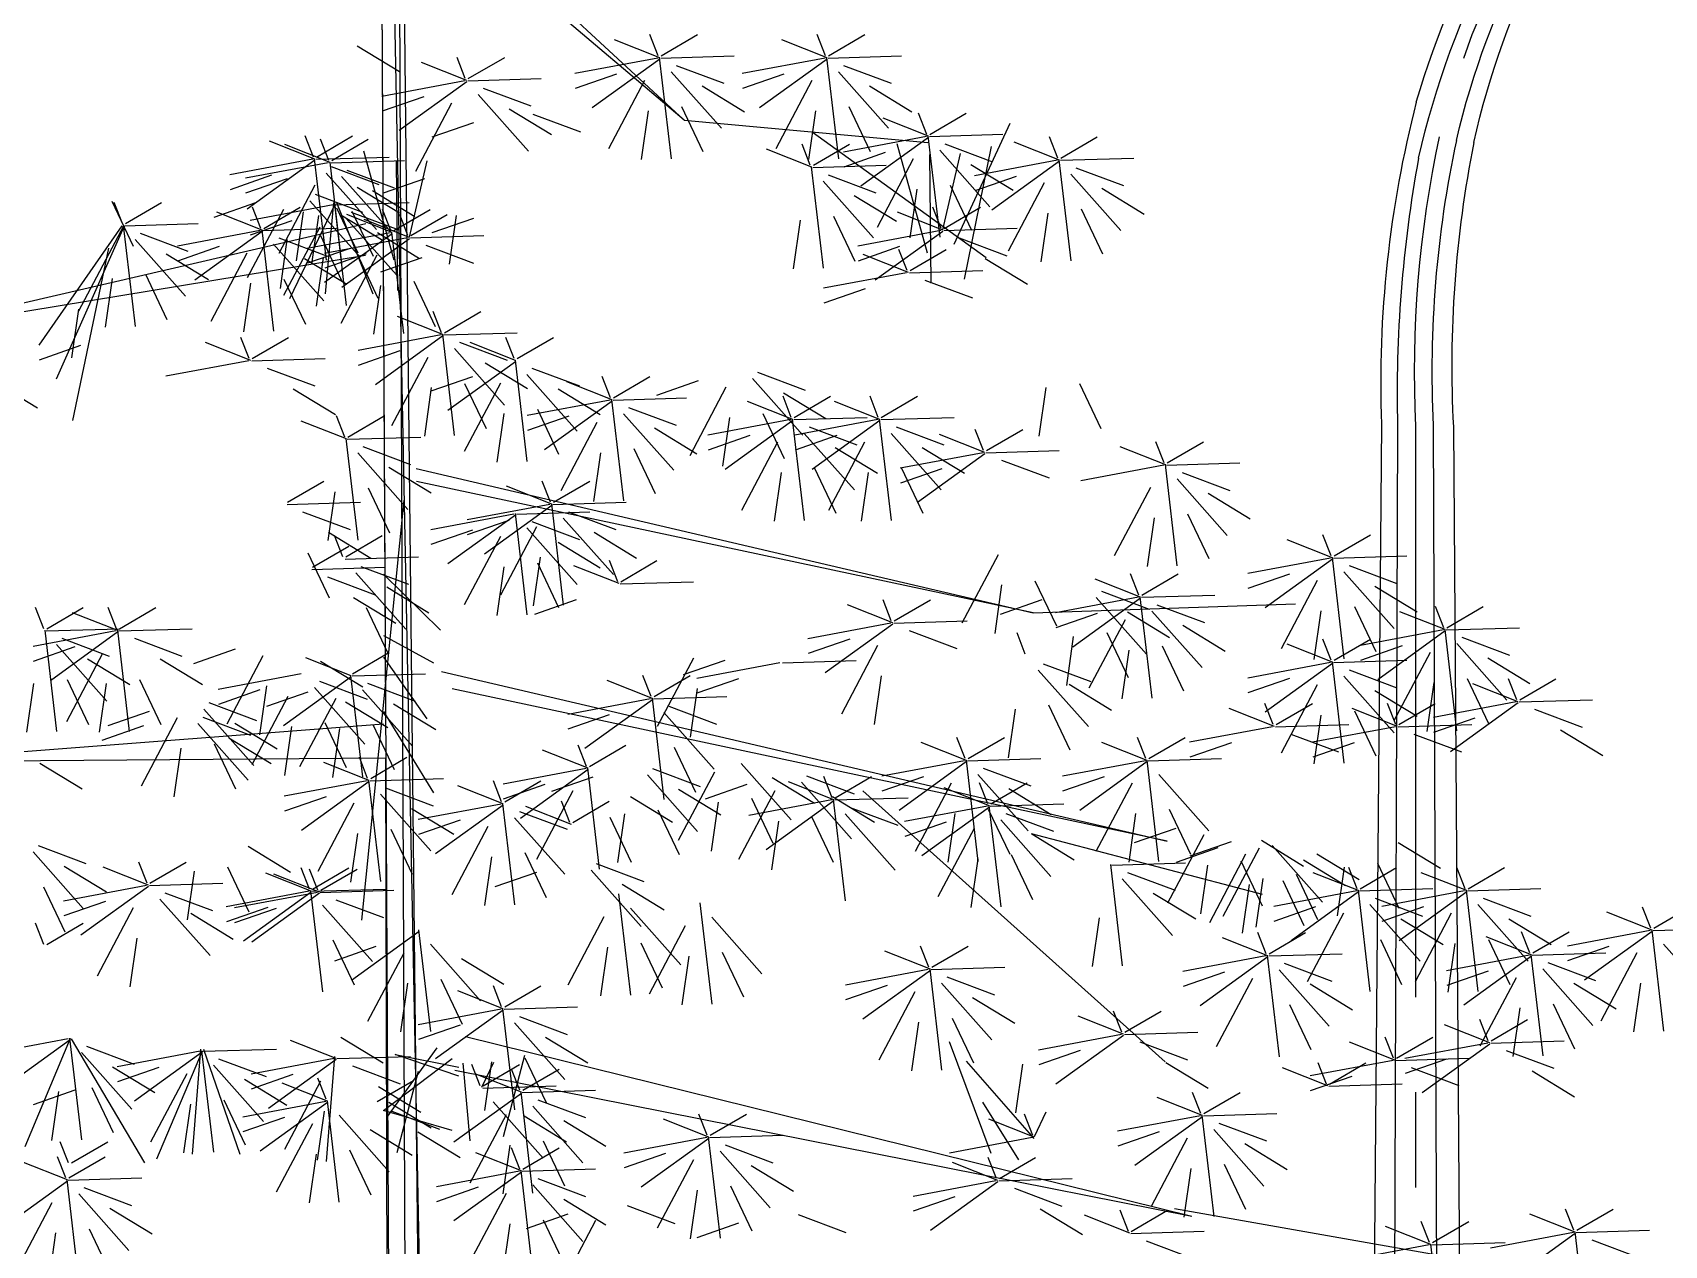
# Model space of a CAD drawing. Header units: metres. Extents: x 563371 to 571261, y 2062953 to 2068466.
# Drawn here: x 568771.158 to 568775.673, y 2065928.858 to 2065932.216 of the extents above; entities that cross this region are included whole.
import ezdxf

# ---------------------------------------------------------------- set-up
doc = ezdxf.new("R2010")
doc.units = ezdxf.units.M
doc.linetypes.add('CENTER2', pattern=[1.125, 0.75, -0.125, 0.125, -0.125])
doc.linetypes.add('HIDDEN', pattern=[0.375, 0.25, -0.125])
for name, color, linetype in [('1-CAY XANH', 7, 'CONTINUOUS'), ('Den', 7, 'CONTINUOUS'), ('ghichieudai', 7, 'CONTINUOUS'), ('LogDg phu', 7, 'CONTINUOUS'), ('MATCATDUONG', 8, 'CONTINUOUS')]:
    doc.layers.add(name, color=color, linetype=linetype)

# ---------------------------------------------------------------- blocks, each defined once
blk = doc.blocks.new('den2')
at = {"layer": 'Den', "color": 7}
for p, q in [((-0.451, 52.896), (-0.749, 18.16)), ((0.492, 52.861), (0.738, 18.16))]:
    blk.add_line(p, q, dxfattribs=at)
at = {"layer": 'Den', "color": 5, "linetype": 'CENTER2', "ltscale": 10}
blk.add_line((-0.004, 52.878), (-0.006, 18.16), dxfattribs=at)
at = {"layer": 'Den', "color": 8}
for p, q in [((0.227, 52.881), (0.365, 18.16)), ((-0.24, 52.868), (-0.359, 18.16))]:
    blk.add_line(p, q, dxfattribs=at)
at = {"layer": 'Den', "color": 7}
for points in [[(0.005, 57.121, -0.242861), (7.365, 64.824), (12.182, 66.445)], [(0.761, 56.591, -0.260971), (7.612, 64.279), (12.364, 65.927)]]:
    blk.add_lwpolyline(points, format="xyb", dxfattribs=at)
at = {"layer": 'Den', "color": 8}
for points in [[(0.034, 56.388, -0.255439), (7.392, 64.666), (12.22, 66.327)], [(0.531, 56.62, -0.254549), (7.487, 64.399), (12.315, 66.065)]]:
    blk.add_lwpolyline(points, format="xyb", dxfattribs=at)
at = {"layer": 'Den', "color": 5, "linetype": 'CENTER2', "ltscale": 10}
blk.add_lwpolyline([(0.306, 56.673, -0.250225), (7.474, 64.529), (12.278, 66.188)], format="xyb", dxfattribs=at)
at = {"layer": 'Den', "color": 7}
for centre, radius, start, end in [((14.319, 53.44), 14.78, 165.5774, 182.1094), ((15.434, 53.659), 14.963, 168.6989, 183.0577)]:
    blk.add_arc(centre, radius, start, end, dxfattribs=at)
at = {"layer": 'Den', "color": 5, "linetype": 'CENTER2', "ltscale": 10}
blk.add_arc((14.764, 53.579), 14.785, 167.9416, 182.7503, dxfattribs=at)
at = {"layer": 'Den', "color": 8}
for centre, radius, start, end in [((14.764, 53.579), 14.554, 167.9416, 182.7503), ((16.911, 53.302), 17.156, 169.6386, 181.4508)]:
    blk.add_arc(centre, radius, start, end, dxfattribs=at)
blk = doc.blocks.new('ca')
at = {"layer": '1-CAY XANH', "color": 17}
for p, q in [((0.641, 64.954), (-0.644, 0.027)), ((0.305, 0.047), (0.641, 64.954)), ((0.405, 63.355), (-0.261, 0)), ((0.405, 62.413), (0.148, 0)), ((0.404, 56.599), (-3.127, 53.332)), ((-3.127, 53.332), (0.279, 56.212)), ((0.788, 52.055), (6.535, 50.722)), ((6.535, 50.722), (0.792, 51.67)), ((0.168, 49.043), (-7.417, 47.269)), ((-7.417, 47.269), (0.167, 48.885)), ((-0.141, 46.546), (-9.065, 44.458)), ((-9.065, 44.458), (-0.272, 46.332)), ((0.572, 45.898), (6.586, 45.438)), ((6.586, 45.438), (0.545, 45.484)), ((-5.325, 45.077), (-9.04, 41.743)), ((-0.437, 42.057), (-9.371, 39.844)), ((-0.307, 41.643), (-9.371, 39.844))]:
    blk.add_line(p, q, dxfattribs=at)
at = {"layer": '1-CAY XANH', "color": 3}
for p, q in [((0.641, 64.954), (0.546, 46.012)), ((-4.903, 54.122), (-5.349, 54.383)), ((-4.866, 54.122), (-4.764, 54.383)), ((-2.845, 54.122), (-3.292, 54.383)), ((-2.808, 54.122), (-2.706, 54.383)), ((-4.885, 54.099), (-4.327, 54.32)), ((-2.827, 54.099), (-2.269, 54.32)), ((0.894, 54.247), (0.374, 53.93)), ((-4.896, 54.095), (-5.799, 54.123)), ((-5.086, 54.005), (-5.672, 53.785)), ((-5.028, 52.856), (-4.882, 54.103)), ((-4.885, 54.083), (-4.053, 53.483)), ((-4.861, 54.095), (-3.841, 53.904)), ((-2.838, 54.095), (-3.741, 54.123)), ((-3.029, 54.005), (-3.615, 53.785)), ((-2.97, 52.856), (-2.825, 54.103)), ((-2.827, 54.083), (-1.996, 53.483)), ((-2.803, 54.095), (-1.783, 53.904)), ((-0.472, 53.842), (-0.919, 54.102)), ((-0.454, 53.819), (0.104, 54.04)), ((-0.435, 53.842), (-0.333, 54.102)), ((-5.024, 53.927), (-5.641, 53.231)), ((-4.696, 53.819), (-4.252, 52.978)), ((-4.353, 53.898), (-3.843, 53.72)), ((-2.967, 53.927), (-3.584, 53.231)), ((-2.639, 53.819), (-2.194, 52.978)), ((-2.296, 53.898), (-1.786, 53.72)), ((-0.465, 53.815), (-1.368, 53.843)), ((-0.454, 53.803), (0.377, 53.203)), ((-0.43, 53.815), (0.59, 53.623)), ((-5.406, 53.752), (-5.926, 53.435)), ((-3.348, 53.752), (-3.868, 53.435)), ((-0.656, 53.725), (-1.242, 53.505)), ((-0.594, 53.647), (-1.211, 52.951)), ((0.077, 53.618), (0.588, 53.44)), ((-6.149, 53.156), (-6.595, 53.416)), ((-6.112, 53.156), (-6.01, 53.416)), ((-5.152, 53.498), (-5.414, 52.945)), ((-4.741, 53.447), (-4.655, 52.848)), ((-3.094, 53.498), (-3.357, 52.945)), ((-2.684, 53.447), (-2.598, 52.848)), ((-1.267, 53.406), (-1.853, 53.186)), ((-0.975, 53.472), (-1.495, 53.155)), ((-0.266, 53.539), (0.179, 52.698)), ((-6.447, 51.804), (-7.134, 53.294)), ((-4.702, 53.186), (-6.841, 51.642)), ((-6.131, 53.132), (-5.573, 53.354)), ((-3.127, 53.332), (-6.124, 53.055)), ((-0.534, 53.299), (-0.024, 53.122)), ((-7.76, 52.864), (-8.206, 53.124)), ((-7.742, 52.84), (-7.183, 53.061)), ((-7.723, 52.864), (-7.621, 53.124)), ((-6.142, 53.129), (-7.045, 53.157)), ((-6.333, 53.039), (-6.918, 52.819)), ((-6.574, 51.375), (-6.907, 53.008)), ((-6.274, 51.89), (-6.128, 53.137)), ((-6.131, 53.117), (-5.3, 52.517)), ((-6.119, 51.696), (-5.745, 53.041)), ((-6.107, 53.129), (-5.087, 52.937)), ((-4.715, 52.775), (-5.161, 53.035)), ((-4.678, 52.775), (-4.576, 53.035)), ((1.208, 52.834), (0.761, 53.095)), ((1.397, 52.876), (0.951, 53.136)), ((1.226, 52.811), (1.784, 53.032)), ((1.245, 52.834), (1.347, 53.095)), ((1.415, 52.852), (1.973, 53.074)), ((1.434, 52.876), (1.536, 53.136)), ((-7.753, 52.837), (-8.656, 52.865)), ((-7.885, 51.598), (-7.739, 52.844)), ((-7.742, 52.825), (-6.91, 52.224)), ((-7.717, 52.837), (-6.698, 52.645)), ((-6.652, 52.785), (-7.172, 52.469)), ((-6.27, 52.961), (-6.887, 52.265)), ((-6.521, 52.919), (-6.304, 51.98)), ((-6.164, 51.324), (-6.148, 52.91)), ((-5.943, 52.853), (-5.498, 52.012)), ((-5.6, 52.932), (-5.089, 52.754)), ((-4.697, 52.751), (-4.138, 52.972)), ((0.038, 52.83), (0.254, 51.89)), ((1.215, 52.807), (0.312, 52.835)), ((0.395, 51.234), (0.41, 52.821)), ((0.44, 51.607), (0.814, 52.951)), ((1.404, 52.849), (0.501, 52.877)), ((1.083, 51.568), (1.229, 52.815)), ((1.25, 52.807), (2.27, 52.616)), ((1.272, 51.61), (1.418, 52.856)), ((1.415, 52.837), (2.247, 52.236)), ((1.439, 52.849), (2.459, 52.657)), ((-7.943, 52.746), (-8.529, 52.526)), ((-7.881, 52.668), (-8.498, 51.972)), ((-7.21, 52.639), (-6.7, 52.462)), ((-4.708, 52.748), (-5.611, 52.776)), ((-4.898, 52.657), (-5.484, 52.437)), ((-4.836, 52.579), (-5.453, 51.883)), ((-4.84, 51.509), (-4.694, 52.755)), ((0.067, 52.61), (0.577, 52.432)), ((1.024, 52.717), (0.439, 52.497)), ((1.087, 52.639), (0.47, 51.943)), ((1.214, 52.759), (0.628, 52.539)), ((1.276, 52.68), (0.659, 51.984)), ((1.757, 52.61), (2.268, 52.432)), ((1.947, 52.652), (2.457, 52.474)), ((-8.262, 52.493), (-8.783, 52.176)), ((-7.553, 52.561), (-7.109, 51.719)), ((-6.398, 52.532), (-6.66, 51.979)), ((-5.987, 52.481), (-5.902, 51.881)), ((-5.218, 52.404), (-5.738, 52.087)), ((0.705, 52.464), (0.185, 52.147)), ((0.894, 52.505), (0.374, 52.189)), ((1.413, 52.419), (0.828, 52.199)), ((1.414, 52.531), (1.859, 51.69)), ((-8.009, 52.24), (-8.271, 51.686)), ((-7.598, 52.188), (-7.512, 51.589)), ((-6.325, 51.999), (-6.772, 52.259)), ((-6.307, 51.976), (-5.749, 52.197)), ((-6.288, 51.999), (-6.186, 52.259)), ((0.446, 51.972), (-0.001, 52.232)), ((1.157, 52.29), (0.254, 52.318)), ((0.967, 52.2), (0.381, 51.98)), ((0.483, 51.972), (0.585, 52.232)), ((0.959, 52.21), (0.697, 51.657)), ((1.15, 52.317), (0.704, 51.194)), ((1.476, 52.34), (0.859, 51.644)), ((1.148, 52.252), (0.886, 51.698)), ((1.025, 51.051), (1.171, 52.298)), ((1.168, 52.294), (1.726, 51.132)), ((1.187, 52.317), (1.289, 51.194)), ((1.192, 52.29), (2.212, 52.098)), ((1.559, 52.201), (1.645, 51.601)), ((2.044, 51.999), (1.597, 52.26)), ((1.803, 52.233), (2.248, 51.391)), ((2.062, 51.976), (2.62, 52.197)), ((2.081, 51.999), (2.183, 52.26)), ((2.146, 52.312), (2.657, 52.134)), ((3.746, 52.058), (3.3, 52.318)), ((3.911, 52.332), (3.649, 51.779)), ((3.783, 52.058), (3.885, 52.318)), ((-6.318, 51.972), (-7.221, 52)), ((-4.964, 52.151), (-5.226, 51.597)), ((-4.553, 52.099), (-4.467, 51.5)), ((-0.534, 52.121), (-0.024, 51.943)), ((-0.321, 52.159), (-0.235, 51.56)), ((0.233, 51.91), (-0.213, 52.17)), ((0.251, 51.886), (0.809, 52.107)), ((0.27, 51.91), (0.372, 52.17)), ((1.029, 52.122), (0.412, 51.426)), ((0.464, 51.948), (1.022, 52.17)), ((1.094, 52.165), (0.574, 51.849)), ((2.051, 51.972), (1.148, 52)), ((1.356, 52.014), (1.801, 51.173)), ((1.369, 52.159), (1.455, 51.56)), ((1.7, 52.093), (2.21, 51.915)), ((1.919, 50.733), (2.065, 51.98)), ((3.753, 52.031), (2.85, 52.059)), ((3.621, 50.792), (3.767, 52.038)), ((3.764, 52.034), (4.323, 50.979)), ((3.764, 52.019), (4.596, 50.142)), ((3.788, 52.031), (4.808, 50.563)), ((-6.509, 51.882), (-7.095, 51.662)), ((-6.307, 51.96), (-5.476, 51.36)), ((-6.283, 51.972), (-5.263, 51.78)), ((-5.776, 51.775), (-5.266, 51.597)), ((0.24, 51.883), (-0.663, 51.911)), ((0.05, 51.793), (-0.536, 51.572)), ((0.647, 51.947), (0.127, 51.63)), ((0.251, 51.871), (1.083, 51.27)), ((0.275, 51.883), (1.295, 51.691)), ((0.321, 50.706), (0.467, 51.952)), ((0.464, 51.933), (1.295, 51.332)), ((0.488, 51.945), (1.508, 51.753)), ((1.348, 51.912), (1.086, 51.358)), ((1.86, 51.882), (1.274, 51.662)), ((1.922, 51.804), (1.305, 51.108)), ((1.759, 51.861), (1.844, 51.261)), ((2.062, 51.96), (2.893, 51.36)), ((2.086, 51.972), (3.106, 51.781)), ((2.593, 51.775), (3.103, 51.597)), ((3.563, 51.941), (2.977, 51.72)), ((3.625, 51.862), (3.008, 51.166)), ((-6.828, 51.629), (-7.348, 51.312)), ((-5.904, 51.481), (-6.35, 51.741)), ((-5.886, 51.457), (-5.328, 51.678)), ((-5.867, 51.481), (-5.765, 51.741)), ((0.099, 51.637), (0.609, 51.459)), ((0.901, 51.693), (0.639, 51.14)), ((0.652, 51.669), (1.097, 50.827)), ((0.783, 51.686), (1.293, 51.508)), ((0.995, 51.748), (1.506, 51.57)), ((1.541, 51.629), (1.021, 51.312)), ((1.312, 51.642), (1.398, 51.042)), ((2.25, 51.696), (2.695, 50.855)), ((3.243, 51.687), (2.723, 51.371)), ((3.953, 51.755), (4.397, 49.637)), ((-5.897, 51.454), (-6.8, 51.482)), ((-5.862, 51.454), (-4.842, 51.262)), ((1.795, 51.375), (1.532, 50.822)), ((3.497, 51.434), (3.235, 50.88)), ((3.908, 51.382), (3.994, 50.783)), ((-6.087, 51.364), (-6.673, 51.143)), ((-5.354, 51.257), (-4.844, 51.079)), ((0.197, 51.348), (-0.065, 50.794)), ((0.607, 51.297), (0.693, 50.697)), ((2.205, 51.324), (2.291, 50.725)), ((-0.178, 50.715), (-0.625, 50.976)), ((-0.141, 50.715), (-0.039, 50.976)), ((4.322, 51.004), (4.407, 50.405)), ((-0.16, 50.692), (0.398, 50.913)), ((-1.072, 50.398), (-1.518, 50.658)), ((-0.171, 50.688), (-1.074, 50.716)), ((-1.054, 50.374), (-0.496, 50.595)), ((-1.035, 50.398), (-0.933, 50.658)), ((-0.362, 50.598), (-0.948, 50.378)), ((-0.303, 49.449), (-0.157, 50.696)), ((-0.16, 50.676), (0.671, 50.076)), ((-0.136, 50.688), (0.884, 50.497)), ((2.185, 50.398), (1.738, 50.658)), ((2.203, 50.374), (2.761, 50.595)), ((2.222, 50.398), (2.324, 50.658)), ((-1.197, 49.131), (-1.051, 50.378)), ((-0.3, 50.52), (-0.917, 49.824)), ((0.028, 50.412), (0.473, 49.571)), ((0.371, 50.491), (0.881, 50.313)), ((2.192, 50.371), (1.289, 50.398)), ((2.227, 50.371), (3.247, 50.179)), ((4.296, 50.557), (4.806, 50.379)), ((-4.03, 50.229), (-4.616, 50.009)), ((-2.259, 49.914), (-2.706, 50.175)), ((-2.222, 49.914), (-2.12, 50.175)), ((-1.255, 50.28), (-1.841, 50.06)), ((-1.193, 50.202), (-1.81, 49.506)), ((-0.681, 50.345), (-1.201, 50.028)), ((-1.054, 50.358), (-0.222, 49.758)), ((-0.522, 50.173), (-0.012, 49.996)), ((2.001, 50.28), (1.415, 50.06)), ((-7.987, 50.091), (-8.249, 49.538)), ((-7.576, 50.04), (-7.49, 49.441)), ((-4.349, 49.976), (-4.869, 49.659)), ((-3.968, 50.151), (-4.585, 49.455)), ((-3.64, 50.044), (-3.195, 49.202)), ((-3.297, 50.122), (-2.787, 49.945)), ((-2.241, 49.891), (-1.683, 50.112)), ((-1.575, 50.027), (-2.095, 49.71)), ((-0.866, 50.094), (-0.421, 49.253)), ((-0.427, 50.091), (-0.69, 49.538)), ((-0.017, 50.04), (0.069, 49.441)), ((1.682, 50.027), (1.162, 49.71)), ((5.345, 50.107), (4.825, 49.79)), ((-5.551, 49.673), (-5.998, 49.933)), ((-5.533, 49.649), (-4.975, 49.871)), ((-5.514, 49.673), (-5.412, 49.933)), ((-4.481, 49.673), (-4.928, 49.933)), ((-4.463, 49.649), (-3.905, 49.871)), ((-4.444, 49.673), (-4.342, 49.933)), ((-2.252, 49.887), (-3.155, 49.915)), ((-2.443, 49.797), (-3.029, 49.577)), ((-2.384, 48.648), (-2.238, 49.895)), ((-2.241, 49.875), (-1.41, 49.275)), ((-2.217, 49.887), (-1.197, 49.696)), ((-1.321, 49.773), (-1.583, 49.22)), ((-5.544, 49.646), (-6.447, 49.674)), ((-5.676, 48.407), (-5.53, 49.653)), ((-5.533, 49.634), (-4.702, 49.033)), ((-5.509, 49.646), (-4.489, 49.454)), ((-4.474, 49.646), (-5.377, 49.674)), ((-4.606, 48.407), (-4.46, 49.653)), ((-4.463, 49.634), (-3.632, 49.033)), ((-4.439, 49.646), (-3.419, 49.454)), ((-4.095, 49.723), (-4.358, 49.169)), ((-3.685, 49.671), (-3.599, 49.072)), ((-2.381, 49.719), (-2.998, 49.023)), ((-2.053, 49.611), (-1.608, 48.77)), ((-1.71, 49.69), (-1.199, 49.512)), ((-0.91, 49.722), (-0.824, 49.123)), ((1.009, 49.431), (0.563, 49.692)), ((1.027, 49.408), (1.585, 49.629)), ((1.046, 49.431), (1.148, 49.692)), ((-9.066, 49.113), (-9.513, 49.374)), ((-9.029, 49.113), (-8.927, 49.374)), ((-6.844, 49.266), (-7.291, 49.526)), ((-6.826, 49.242), (-6.268, 49.464)), ((-6.807, 49.266), (-6.705, 49.526)), ((-5.735, 49.556), (-6.321, 49.335)), ((-5.672, 49.477), (-6.289, 48.781)), ((-5.345, 49.37), (-4.9, 48.528)), ((-4.665, 49.556), (-5.251, 49.335)), ((-4.603, 49.477), (-5.22, 48.781)), ((-5.002, 49.449), (-4.491, 49.271)), ((-4.275, 49.37), (-3.83, 48.528)), ((-3.932, 49.449), (-3.421, 49.271)), ((-2.762, 49.544), (-3.282, 49.227)), ((1.016, 49.404), (0.113, 49.432)), ((0.884, 48.165), (1.03, 49.412)), ((-9.048, 49.09), (-8.49, 49.311)), ((-6.837, 49.239), (-7.74, 49.267)), ((-6.826, 49.227), (-5.995, 48.626)), ((-6.802, 49.239), (-5.782, 49.047)), ((-6.054, 49.302), (-6.574, 48.986)), ((-4.984, 49.302), (-5.504, 48.986)), ((-2.508, 49.29), (-2.77, 48.737)), ((-2.098, 49.239), (-2.012, 48.64)), ((0.826, 49.314), (0.24, 49.094)), ((0.888, 49.236), (0.271, 48.54)), ((-9.059, 49.086), (-9.962, 49.114)), ((-9.25, 48.996), (-9.836, 48.776)), ((-9.191, 47.847), (-9.046, 49.094)), ((-9.024, 49.086), (-8.004, 48.895)), ((-7.028, 49.149), (-7.614, 48.929)), ((-6.295, 49.042), (-5.785, 48.864)), ((-5.8, 49.049), (-6.062, 48.495)), ((-5.39, 48.997), (-5.304, 48.398)), ((-4.73, 49.049), (-4.993, 48.495)), ((-4.32, 48.997), (-4.234, 48.398)), ((0.506, 49.061), (-0.014, 48.744)), ((-9.188, 48.918), (-9.805, 48.222)), ((-8.86, 48.81), (-8.415, 47.969)), ((-1.518, 48.63), (-1.965, 48.891)), ((-1.501, 48.607), (-0.942, 48.828)), ((-1.482, 48.63), (-1.38, 48.891)), ((0.76, 48.807), (0.498, 48.254)), ((1.75, 48.63), (1.303, 48.891)), ((-9.569, 48.743), (-10.089, 48.426)), ((-1.512, 48.603), (-2.414, 48.631)), ((-1.643, 47.364), (-1.498, 48.611)), ((-1.501, 48.591), (-0.669, 47.991)), ((-1.476, 48.603), (-0.456, 48.412)), ((0.839, 43.486), (0.319, 48.656)), ((1.757, 48.603), (0.854, 48.631)), ((1.171, 48.756), (1.257, 48.157)), ((-9.315, 48.489), (-9.578, 47.936)), ((-8.905, 48.438), (-8.819, 47.839)), ((-1.702, 48.513), (-2.288, 48.293)), ((-1.64, 48.435), (-2.257, 47.739)), ((-1.065, 48.483), (-1.968, 48.511)), ((-1.255, 48.393), (-1.841, 48.173)), ((-1.197, 47.244), (-1.051, 48.491)), ((-1.054, 48.471), (-0.222, 47.871)), ((-1.03, 48.483), (-0.01, 48.291)), ((-0.969, 48.406), (-0.459, 48.228)), ((1.566, 48.513), (0.98, 48.293)), ((-11.119, 47.97), (-11.566, 48.23)), ((-11.101, 47.946), (-10.543, 48.167)), ((-11.083, 47.97), (-10.981, 48.23)), ((-2.021, 48.26), (-2.542, 47.943)), ((-1.193, 48.315), (-1.81, 47.619)), ((-1.312, 48.327), (-0.867, 47.486)), ((-0.866, 48.207), (-0.421, 47.366)), ((-0.522, 48.286), (-0.012, 48.108)), ((1.035, 47.958), (0.588, 48.219)), ((1.247, 48.26), (0.727, 47.943)), ((1.072, 47.958), (1.174, 48.219)), ((-11.113, 47.943), (-12.015, 47.971)), ((-6.986, 47.984), (-6.541, 47.143)), ((-1.575, 48.139), (-2.095, 47.823)), ((1.444, 47.829), (0.998, 48.09)), ((1.501, 48.006), (1.239, 47.453)), ((-11.303, 47.853), (-11.889, 47.632)), ((-11.241, 47.774), (-11.858, 47.078)), ((-11.244, 46.704), (-11.099, 47.95)), ((-11.101, 47.931), (-10.27, 47.33)), ((-11.077, 47.943), (-10.057, 47.751)), ((-2.346, 47.651), (-2.792, 47.911)), ((-2.328, 47.628), (-1.77, 47.849)), ((-2.309, 47.651), (-2.207, 47.911)), ((-1.321, 47.886), (-1.583, 47.333)), ((-1.357, 47.955), (-1.271, 47.356)), ((-0.91, 47.835), (-0.824, 47.235)), ((1.042, 47.931), (0.139, 47.959)), ((0.851, 47.841), (0.265, 47.621)), ((0.913, 47.763), (0.296, 47.067)), ((1.451, 47.802), (0.548, 47.83)), ((-11.622, 47.599), (-12.142, 47.282)), ((-10.913, 47.667), (-10.468, 46.825)), ((-10.57, 47.746), (-10.06, 47.568)), ((-8.756, 47.487), (-9.203, 47.747)), ((-8.738, 47.463), (-8.18, 47.684)), ((-8.72, 47.487), (-8.617, 47.747)), ((-7.441, 47.663), (-7.704, 47.11)), ((-7.031, 47.612), (-6.945, 47.013)), ((-2.339, 47.624), (-3.242, 47.652)), ((0.572, 47.746), (-0.128, 47.056)), ((0.532, 47.588), (0.012, 47.271)), ((1.261, 47.712), (0.675, 47.492)), ((-7.417, 47.269), (-10.644, 47.38)), ((-8.749, 47.46), (-9.652, 47.487)), ((-8.94, 47.369), (-9.526, 47.149)), ((-8.881, 46.221), (-8.736, 47.467)), ((-8.258, 47.535), (-8.843, 47.315)), ((-8.195, 47.456), (-8.812, 46.76)), ((-8.738, 47.448), (-7.907, 46.847)), ((-8.714, 47.46), (-7.694, 47.268)), ((-7.525, 47.428), (-7.014, 47.25)), ((-5.711, 47.169), (-6.157, 47.429)), ((-5.693, 47.145), (-5.135, 47.366)), ((-5.674, 47.169), (-5.572, 47.429)), ((-1.797, 47.427), (-1.286, 47.249)), ((0.941, 47.459), (0.421, 47.142)), ((-12.505, 47.086), (-12.952, 47.346)), ((-12.487, 47.062), (-11.929, 47.283)), ((-12.468, 47.086), (-12.366, 47.346)), ((-11.369, 47.346), (-11.631, 46.792)), ((-10.958, 47.294), (-10.872, 46.695)), ((-8.878, 47.291), (-9.495, 46.595)), ((-8.577, 47.281), (-9.097, 46.965)), ((-8.55, 47.184), (-8.105, 46.342)), ((-8.207, 47.262), (-7.697, 47.085)), ((-5.704, 47.142), (-6.607, 47.17)), ((0.786, 47.334), (0.524, 46.781)), ((3.819, 47.074), (3.373, 47.334)), ((3.837, 47.05), (4.395, 47.271)), ((3.856, 47.074), (3.958, 47.334)), ((4.713, 47.074), (4.266, 47.334)), ((4.749, 47.074), (4.851, 47.334)), ((-12.498, 47.058), (-13.401, 47.086)), ((-12.689, 46.968), (-13.275, 46.748)), ((-12.63, 45.819), (-12.485, 47.066)), ((-12.487, 47.046), (-11.656, 46.446)), ((-12.463, 47.058), (-11.443, 46.867)), ((-9.259, 47.116), (-9.779, 46.799)), ((-8.323, 47.028), (-8.585, 46.474)), ((-7.912, 46.977), (-7.827, 46.377)), ((-7.322, 46.761), (-7.22, 47.021)), ((-5.895, 47.052), (-6.48, 46.831)), ((-5.693, 47.13), (-4.862, 46.529)), ((-5.669, 47.142), (-4.649, 46.95)), ((0.572, 46.989), (-0.045, 46.655)), ((3.826, 47.046), (2.923, 47.074)), ((3.694, 45.807), (3.84, 47.054)), ((4.719, 47.046), (3.817, 47.074)), ((3.837, 47.034), (4.668, 46.434)), ((3.861, 47.046), (4.881, 46.855)), ((4.588, 45.807), (4.733, 47.054)), ((-12.627, 46.89), (-13.244, 46.194)), ((-12.299, 46.782), (-11.854, 45.941)), ((-11.956, 46.861), (-11.446, 46.683)), ((-11.119, 46.686), (-11.566, 46.946)), ((-11.101, 46.662), (-10.543, 46.883)), ((-11.083, 46.686), (-10.981, 46.946)), ((-9.005, 46.863), (-9.268, 46.309)), ((-8.595, 46.811), (-8.509, 46.212)), ((-5.505, 46.866), (-5.06, 46.024)), ((-5.162, 46.945), (-4.651, 46.767)), ((0.952, 46.519), (0.505, 46.779)), ((2.397, 46.821), (2.908, 46.643)), ((3.635, 46.956), (3.05, 46.736)), ((4.529, 46.956), (3.943, 46.736)), ((4.591, 46.878), (3.974, 46.182)), ((4.025, 46.77), (4.47, 45.929)), ((4.368, 46.849), (4.879, 46.671)), ((-13.008, 46.715), (-13.528, 46.398)), ((-11.113, 46.659), (-12.015, 46.687)), ((-11.303, 46.568), (-11.889, 46.348)), ((-11.244, 45.42), (-11.099, 46.666)), ((-11.101, 46.647), (-10.27, 46.046)), ((-11.077, 46.659), (-10.057, 46.467)), ((-7.543, 46.643), (-8.128, 46.423)), ((-7.48, 46.565), (-8.097, 45.869)), ((-4.337, 46.655), (-5.24, 46.683)), ((-4.302, 46.655), (-3.282, 46.463)), ((-3.626, 46.684), (-3.116, 46.506)), ((-3.241, 46.711), (-2.796, 45.87)), ((0.572, 46.722), (0.037, 45.965)), ((1.345, 46.675), (0.825, 46.358)), ((0.97, 46.495), (1.528, 46.717)), ((2.054, 46.742), (2.499, 45.901)), ((3.316, 46.703), (2.796, 46.386)), ((4.21, 46.703), (3.69, 46.386)), ((-13.402, 46.199), (-13.848, 46.459)), ((-13.384, 46.176), (-12.826, 46.397)), ((-13.365, 46.199), (-13.263, 46.459)), ((-12.754, 46.461), (-13.017, 45.908)), ((-12.344, 46.41), (-12.258, 45.811)), ((-11.241, 46.49), (-11.858, 45.794)), ((-10.913, 46.383), (-10.468, 45.541)), ((-10.57, 46.461), (-10.06, 46.284)), ((-7.862, 46.39), (-8.382, 46.073)), ((-5.549, 46.493), (-5.464, 45.894)), ((-3.794, 46.458), (-3.284, 46.28)), ((-2.756, 46.239), (-3.202, 46.499)), ((-2.738, 46.215), (-2.18, 46.436)), ((-2.719, 46.239), (-2.617, 46.499)), ((0.958, 46.492), (0.056, 46.52)), ((0.768, 46.402), (0.182, 46.182)), ((1.357, 46.427), (0.771, 46.207)), ((0.827, 45.253), (0.972, 46.499)), ((0.97, 46.48), (1.801, 45.879)), ((1.583, 46.517), (2.603, 46.325)), ((2.01, 46.37), (2.095, 45.77)), ((3.57, 46.449), (3.308, 45.896)), ((3.981, 46.398), (4.066, 45.799)), ((4.463, 46.449), (4.201, 45.896)), ((4.874, 46.398), (4.96, 45.799)), ((-13.395, 46.172), (-14.298, 46.2)), ((-13.384, 46.16), (-12.552, 45.56)), ((-13.36, 46.172), (-12.34, 45.98)), ((-11.916, 45.895), (-12.363, 46.155)), ((-11.622, 46.315), (-12.142, 45.998)), ((-11.879, 45.895), (-11.777, 46.155)), ((-10.405, 45.895), (-10.852, 46.155)), ((-10.368, 45.895), (-10.266, 46.155)), ((-2.749, 46.212), (-3.652, 46.239)), ((-3.286, 46.339), (-3.2, 45.739)), ((-2.881, 44.973), (-2.735, 46.219)), ((-2.738, 46.2), (-1.906, 45.599)), ((-2.714, 46.212), (-1.694, 46.02)), ((0.83, 46.323), (0.213, 45.627)), ((1.038, 46.174), (0.518, 45.857)), ((1.419, 46.349), (0.802, 45.653)), ((1.158, 46.216), (1.603, 45.374)), ((1.501, 46.295), (2.011, 46.117)), ((1.747, 46.241), (2.192, 45.4)), ((2.09, 46.32), (2.6, 46.142)), ((2.719, 46.164), (2.133, 45.943)), ((-13.585, 46.082), (-14.171, 45.862)), ((-12.852, 45.975), (-12.342, 45.797)), ((-11.898, 45.871), (-11.34, 46.092)), ((-11.369, 46.062), (-11.631, 45.508)), ((-10.958, 46.01), (-10.872, 45.411)), ((-10.387, 45.871), (-9.829, 46.092)), ((-7.608, 46.137), (-7.87, 45.583)), ((-7.197, 46.085), (-7.112, 45.486)), ((-2.939, 46.121), (-3.525, 45.901)), ((-2.877, 46.043), (-3.494, 45.347)), ((-2.206, 46.014), (-1.696, 45.837)), ((0.449, 46.148), (-0.071, 45.832)), ((0.572, 46.054), (-0.045, 45.053)), ((2.781, 46.085), (2.164, 45.389)), ((2.791, 45.984), (2.206, 45.764)), ((3.109, 45.978), (3.553, 45.136)), ((3.452, 46.057), (3.962, 45.879)), ((-13.905, 45.829), (-14.425, 45.512)), ((-11.909, 45.868), (-12.812, 45.895)), ((-12.1, 45.777), (-12.686, 45.557)), ((-11.874, 45.868), (-10.854, 45.676)), ((-10.398, 45.868), (-11.301, 45.895)), ((-10.589, 45.777), (-11.175, 45.557)), ((-10.363, 45.868), (-9.343, 45.676)), ((0.702, 45.895), (0.44, 45.341)), ((1.292, 45.92), (1.029, 45.367)), ((1.113, 45.844), (1.199, 45.244)), ((1.702, 45.869), (1.788, 45.269)), ((2.4, 45.91), (1.879, 45.594)), ((2.854, 45.906), (2.237, 45.21)), ((3.524, 45.877), (4.035, 45.699)), ((-11.367, 45.67), (-10.856, 45.493)), ((-9.856, 45.67), (-9.345, 45.493)), ((-8.84, 45.477), (-9.287, 45.737)), ((-8.822, 45.453), (-8.264, 45.674)), ((-8.803, 45.477), (-8.701, 45.737)), ((-6.618, 45.477), (-7.065, 45.737)), ((-6.6, 45.453), (-6.042, 45.674)), ((-6.581, 45.477), (-6.479, 45.737)), ((-3.005, 45.615), (-3.267, 45.061)), ((-1.962, 45.38), (-2.408, 45.64)), ((-1.944, 45.356), (-1.386, 45.578)), ((-1.925, 45.38), (-1.823, 45.64)), ((2.472, 45.73), (1.952, 45.414)), ((2.653, 45.657), (2.391, 45.103)), ((3.064, 45.605), (3.15, 45.006)), ((-8.833, 45.45), (-9.736, 45.477)), ((-8.965, 44.211), (-8.82, 45.457)), ((-8.822, 45.438), (-7.991, 44.837)), ((-8.798, 45.45), (-7.778, 45.258)), ((-6.611, 45.45), (-7.514, 45.477)), ((-6.802, 45.359), (-7.388, 45.139)), ((-6.743, 44.211), (-6.598, 45.457)), ((-6.6, 45.438), (-5.769, 44.837)), ((-6.576, 45.45), (-5.556, 45.258)), ((-3.827, 45.417), (-4.444, 44.722)), ((-2.737, 45.354), (-3.323, 45.134)), ((-2.087, 44.114), (-1.941, 45.36)), ((-1.92, 45.353), (-0.9, 45.161)), ((0.729, 45.231), (0.283, 45.492)), ((0.545, 45.484), (0.531, 38.946)), ((0.747, 45.208), (1.305, 45.429)), ((0.766, 45.231), (0.868, 45.492)), ((4.797, 45.419), (4.277, 45.102)), ((-8.962, 45.281), (-9.579, 44.585)), ((-8.634, 45.174), (-8.189, 44.332)), ((-8.291, 45.252), (-7.781, 45.075)), ((-6.74, 45.281), (-7.357, 44.585)), ((-6.898, 44.919), (-7.345, 45.179)), ((-6.862, 44.919), (-6.759, 45.179)), ((-6.412, 45.174), (-5.967, 44.332)), ((-6.069, 45.252), (-5.559, 45.075)), ((-4.984, 44.994), (-5.431, 45.254)), ((-4.63, 45.263), (-5.216, 45.043)), ((-4.568, 45.184), (-5.185, 44.489)), ((-4.966, 44.97), (-4.408, 45.191)), ((-4.947, 44.994), (-4.845, 45.254)), ((-4.208, 45.242), (-4.728, 44.926)), ((-3.897, 45.156), (-3.386, 44.978)), ((-3.499, 45.31), (-3.054, 44.469)), ((-2.675, 45.276), (-3.292, 44.58)), ((-2.004, 45.247), (-1.493, 45.07)), ((-1.944, 45.341), (-1.112, 44.74)), ((-1.412, 45.156), (-0.902, 44.978)), ((-0.919, 44.943), (-1.365, 45.204)), ((-0.882, 44.943), (-0.78, 45.204)), ((0.736, 45.204), (-0.167, 45.232)), ((0.604, 43.965), (0.75, 45.212)), ((0.747, 45.192), (1.578, 44.592)), ((0.771, 45.204), (1.791, 45.012)), ((-7.121, 45.106), (-7.641, 44.789)), ((-6.88, 44.895), (-6.322, 45.116)), ((-4.977, 44.967), (-5.88, 44.994)), ((-4.949, 45.009), (-5.469, 44.693)), ((-5.109, 43.727), (-4.963, 44.974)), ((-4.966, 44.954), (-4.135, 44.354)), ((-4.942, 44.967), (-3.922, 44.775)), ((-4.24, 45.077), (-3.795, 44.236)), ((-3.954, 44.989), (-4.217, 44.436)), ((-3.056, 45.101), (-3.576, 44.784)), ((-2.465, 45.009), (-2.985, 44.693)), ((-1.756, 45.077), (-1.311, 44.236)), ((-0.901, 44.92), (-0.343, 45.141)), ((0.546, 45.114), (-0.04, 44.894)), ((0.608, 45.036), (-0.009, 44.34)), ((1.278, 45.007), (1.789, 44.829)), ((-9.089, 44.853), (-9.352, 44.299)), ((-8.679, 44.801), (-8.593, 44.202)), ((-6.891, 44.891), (-7.794, 44.919)), ((-7.082, 44.801), (-7.668, 44.581)), ((-6.867, 44.853), (-7.13, 44.299)), ((-7.023, 43.652), (-6.878, 44.899)), ((-6.88, 44.879), (-6.049, 44.279)), ((-6.856, 44.891), (-5.836, 44.7)), ((-6.457, 44.801), (-6.371, 44.202)), ((-5.168, 44.876), (-5.754, 44.656)), ((-5.106, 44.798), (-5.723, 44.102)), ((-4.695, 44.756), (-4.957, 44.203)), ((-3.544, 44.938), (-3.458, 44.338)), ((-2.802, 44.847), (-3.064, 44.294)), ((-2.211, 44.756), (-2.473, 44.203)), ((-2.392, 44.796), (-2.306, 44.197)), ((-1.757, 44.69), (-2.203, 44.95)), ((-1.739, 44.666), (-1.181, 44.888)), ((-1.72, 44.69), (-1.618, 44.95)), ((-1.103, 44.826), (-1.688, 44.606)), ((-1.044, 43.677), (-0.898, 44.924)), ((-0.901, 44.904), (-0.07, 44.304)), ((-0.877, 44.916), (0.143, 44.725)), ((0.226, 44.861), (-0.294, 44.544)), ((0.935, 44.928), (1.38, 44.087)), ((-7.392, 44.554), (-10.235, 43.807)), ((-9.173, 44.617), (-8.662, 44.439)), ((-7.02, 44.723), (-7.637, 44.027)), ((-6.692, 44.615), (-6.247, 43.774)), ((-6.349, 44.694), (-5.839, 44.516)), ((-4.285, 44.705), (-4.199, 44.105)), ((-1.04, 44.748), (-1.657, 44.052)), ((-0.713, 44.64), (-0.268, 43.799)), ((-0.37, 44.719), (0.141, 44.541)), ((0.48, 44.607), (0.218, 44.054)), ((0.891, 44.556), (0.977, 43.956)), ((-11.907, 44.444), (-12.427, 44.127)), ((-10.359, 44.405), (-10.976, 43.709)), ((-10.225, 44.47), (-10.745, 44.154)), ((-10.198, 44.373), (-9.753, 43.531)), ((-9.855, 44.451), (-9.345, 44.274)), ((-9.688, 44.376), (-9.178, 44.199)), ((-9.516, 44.538), (-9.071, 43.696)), ((-7.401, 44.548), (-7.921, 44.231)), ((2.235, 44.397), (1.715, 44.08)), ((4.818, 44.405), (4.233, 44.185)), ((-11.653, 44.19), (-11.915, 43.637)), ((-10.907, 44.305), (-11.427, 43.988)), ((-10.741, 44.23), (-11.261, 43.913)), ((-9.971, 44.217), (-10.233, 43.663)), ((-10.031, 44.298), (-9.587, 43.456)), ((-9.561, 44.166), (-9.475, 43.566)), ((-8.387, 44.166), (-9.29, 44.193)), ((-8.519, 42.927), (-8.373, 44.173)), ((-7.147, 44.294), (-7.41, 43.741)), ((-6.737, 44.243), (-6.651, 43.644)), ((-2.043, 44.183), (-2.629, 43.962)), ((-1.168, 44.319), (-1.43, 43.766)), ((-0.757, 44.268), (-0.672, 43.669)), ((3.443, 43.942), (2.996, 44.202)), ((3.479, 43.942), (3.581, 44.202)), ((4.499, 44.152), (3.979, 43.835)), ((4.881, 44.327), (4.264, 43.631)), ((-12.767, 43.875), (-13.214, 44.135)), ((-12.75, 43.851), (-12.191, 44.072)), ((-12.731, 43.875), (-12.629, 44.135)), ((-11.439, 43.875), (-11.885, 44.135)), ((-11.421, 43.851), (-10.863, 44.072)), ((-11.402, 43.875), (-11.3, 44.135)), ((-11.242, 44.139), (-11.157, 43.54)), ((-10.653, 44.052), (-10.916, 43.498)), ((-10.487, 43.977), (-10.749, 43.423)), ((-10.243, 44), (-10.157, 43.401)), ((-8.577, 44.075), (-9.163, 43.855)), ((-8.515, 43.997), (-9.132, 43.301)), ((-1.981, 44.104), (-2.598, 43.408)), ((-1.31, 44.076), (-0.8, 43.898)), ((1.342, 43.857), (0.896, 44.117)), ((1.444, 43.87), (0.998, 44.13)), ((1.36, 43.833), (1.918, 44.054)), ((1.379, 43.857), (1.481, 44.117)), ((1.462, 43.846), (2.02, 44.067)), ((1.481, 43.87), (1.583, 44.13)), ((2.489, 44.143), (2.226, 43.59)), ((2.899, 44.092), (2.985, 43.492)), ((3.46, 43.919), (4.019, 44.14)), ((-12.761, 43.848), (-13.663, 43.876)), ((-12.951, 43.758), (-13.537, 43.537)), ((-12.892, 42.609), (-12.747, 43.855)), ((-12.75, 43.836), (-11.918, 43.235)), ((-12.725, 43.848), (-11.705, 43.656)), ((-11.432, 43.848), (-12.335, 43.876)), ((-11.623, 43.758), (-12.208, 43.537)), ((-11.564, 42.609), (-11.418, 43.855)), ((-11.421, 43.836), (-10.59, 43.235)), ((-11.397, 43.848), (-10.377, 43.656)), ((-10.076, 43.925), (-9.99, 43.326)), ((-8.896, 43.822), (-9.417, 43.505)), ((-2.362, 43.929), (-2.882, 43.613)), ((-2.471, 42.565), (-2.325, 43.812)), ((1.349, 43.83), (0.446, 43.858)), ((1.451, 43.843), (0.548, 43.87)), ((1.319, 42.604), (1.465, 43.85)), ((1.36, 43.818), (2.192, 43.217)), ((1.384, 43.83), (2.404, 43.638)), ((1.462, 43.831), (2.294, 43.23)), ((1.486, 43.843), (2.506, 43.651)), ((3.449, 43.915), (2.547, 43.943)), ((3.259, 43.825), (2.673, 43.605)), ((3.321, 43.747), (2.704, 43.051)), ((3.46, 43.903), (4.292, 43.303)), ((3.485, 43.915), (4.505, 43.723)), ((4.753, 43.898), (4.491, 43.345)), ((-15.05, 43.388), (-15.496, 43.649)), ((-15.032, 43.365), (-14.474, 43.586)), ((-15.013, 43.388), (-14.911, 43.649)), ((-12.889, 43.679), (-13.506, 42.983)), ((-12.561, 43.572), (-12.116, 42.73)), ((-12.218, 43.651), (-11.708, 43.473)), ((-11.56, 43.679), (-12.177, 42.983)), ((-11.233, 43.572), (-10.788, 42.73)), ((-10.89, 43.651), (-10.379, 43.473)), ((-3.47, 42.455), (-3.324, 43.701)), ((-2.467, 43.636), (-3.084, 42.94)), ((1.159, 43.739), (0.573, 43.519)), ((1.323, 43.674), (0.706, 42.978)), ((1.892, 43.632), (2.402, 43.455)), ((1.994, 43.645), (2.504, 43.468)), ((2.94, 43.572), (2.419, 43.255)), ((3.649, 43.639), (4.093, 42.798)), ((3.992, 43.718), (4.502, 43.54)), ((-15.043, 43.361), (-15.946, 43.389)), ((-15.175, 42.122), (-15.029, 43.369)), ((-15.032, 43.349), (-14.2, 42.749)), ((-15.008, 43.361), (-13.988, 43.169)), ((-13.27, 43.504), (-13.79, 43.187)), ((-11.942, 43.504), (-12.462, 43.187)), ((-8.232, 43.517), (-8.146, 42.918)), ((-3.466, 43.525), (-4.083, 42.829)), ((-3.139, 43.418), (-2.694, 42.576)), ((-2.14, 43.528), (-1.695, 42.687)), ((-0.009, 42.12), (0.136, 43.367)), ((0.134, 43.347), (0.965, 42.747)), ((4.713, 43.189), (4.266, 43.449)), ((4.749, 43.189), (4.851, 43.449)), ((-15.171, 43.193), (-15.788, 42.497)), ((-14.5, 43.164), (-13.99, 42.986)), ((-13.564, 43.084), (-14.011, 43.344)), ((-13.546, 43.06), (-12.988, 43.281)), ((-13.527, 43.084), (-13.425, 43.344)), ((-13.017, 43.251), (-13.279, 42.697)), ((-12.606, 43.199), (-12.52, 42.6)), ((-11.688, 43.251), (-11.95, 42.697)), ((-10.322, 43.074), (-10.768, 43.334)), ((-10.304, 43.05), (-9.745, 43.271)), ((-10.285, 43.074), (-10.183, 43.334)), ((-6.172, 42.909), (-6.618, 43.169)), ((-6.135, 42.909), (-6.033, 43.169)), ((-2.595, 43.207), (-2.857, 42.654)), ((-2.184, 43.156), (-2.099, 42.557)), ((-0.006, 43.191), (-0.623, 42.495)), ((0.665, 43.162), (1.175, 42.985)), ((1.195, 43.246), (0.933, 42.692)), ((3.604, 43.267), (3.69, 42.667)), ((-14.844, 43.085), (-14.399, 42.244)), ((-13.557, 43.057), (-14.46, 43.084)), ((-13.748, 42.966), (-14.334, 42.746)), ((-13.689, 41.818), (-13.543, 43.064)), ((-13.546, 43.044), (-12.715, 42.444)), ((-13.522, 43.057), (-12.502, 42.865)), ((-10.315, 43.047), (-11.218, 43.075)), ((-10.505, 42.957), (-11.091, 42.736)), ((-10.447, 41.808), (-10.301, 43.054)), ((-10.304, 43.035), (-9.472, 42.434)), ((-10.28, 43.047), (-9.26, 42.855)), ((-6.154, 42.885), (-5.595, 43.106)), ((-3.594, 43.096), (-3.856, 42.543)), ((-3.183, 43.045), (-3.097, 42.446)), ((-0.387, 43.016), (-0.907, 42.699)), ((0.322, 43.083), (0.767, 42.242)), ((-13.686, 42.888), (-14.303, 42.192)), ((-13.358, 42.78), (-12.913, 41.939)), ((-13.015, 42.859), (-12.505, 42.682)), ((-10.443, 42.878), (-11.06, 42.182)), ((-10.115, 42.771), (-9.671, 41.929)), ((-9.772, 42.85), (-9.262, 42.672)), ((-6.165, 42.881), (-7.068, 42.909)), ((-6.355, 42.791), (-6.941, 42.571)), ((-6.296, 41.642), (-6.151, 42.889)), ((-6.154, 42.869), (-5.322, 42.269)), ((-6.129, 42.881), (-5.109, 42.69)), ((-0.133, 42.762), (-0.396, 42.209)), ((-14.888, 42.713), (-14.802, 42.113)), ((-14.067, 42.713), (-14.587, 42.396)), ((-10.825, 42.703), (-11.345, 42.386)), ((-6.293, 42.713), (-6.91, 42.017)), ((-5.965, 42.605), (-5.521, 41.764)), ((-5.622, 42.684), (-5.112, 42.506)), ((-0.919, 42.42), (-1.365, 42.681)), ((-0.901, 42.397), (-0.343, 42.618)), ((-0.882, 42.42), (-0.78, 42.681)), ((0.277, 42.711), (0.363, 42.112)), ((-13.813, 42.459), (-14.076, 41.906)), ((-13.403, 42.408), (-13.317, 41.809)), ((-10.571, 42.45), (-10.833, 41.896)), ((-8.546, 42.108), (-8.993, 42.368)), ((-8.51, 42.108), (-8.407, 42.368)), ((-6.674, 42.538), (-7.195, 42.221)), ((-0.912, 42.393), (-1.815, 42.421)), ((-1.044, 41.154), (-0.898, 42.401)), ((-0.901, 42.381), (-0.07, 41.781)), ((-0.877, 42.393), (0.143, 42.202)), ((-13.052, 42.003), (-13.498, 42.264)), ((-13.034, 41.98), (-12.476, 42.201)), ((-13.015, 42.003), (-12.913, 42.264)), ((-8.528, 42.084), (-7.97, 42.305)), ((-6.421, 42.284), (-6.683, 41.731)), ((-6.01, 42.233), (-5.924, 41.634)), ((-1.103, 42.303), (-1.688, 42.083)), ((-1.04, 42.225), (-1.657, 41.529)), ((-0.37, 42.196), (0.141, 42.018)), ((-13.045, 41.976), (-13.948, 42.004)), ((-13.034, 41.964), (-12.203, 41.364)), ((-13.01, 41.976), (-11.99, 41.785)), ((-11.886, 41.79), (-12.332, 42.05)), ((-11.868, 41.766), (-11.31, 41.987)), ((-11.849, 41.79), (-11.747, 42.05)), ((-8.54, 42.081), (-9.442, 42.108)), ((-8.73, 41.99), (-9.316, 41.77)), ((-8.528, 42.068), (-7.697, 41.468)), ((-8.504, 42.081), (-7.484, 41.889)), ((-6.9, 40.616), (-6.39, 41.991)), ((-1.422, 42.05), (-1.942, 41.733)), ((1.094, 42.05), (0.574, 41.733)), ((1.155, 41.787), (1.714, 42.009)), ((4.414, 42.026), (3.511, 40.501)), ((4.282, 40.787), (4.428, 42.034)), ((4.425, 42.03), (4.983, 40.698)), ((4.425, 42.014), (5.256, 41.414)), ((4.449, 42.026), (5.469, 41.834)), ((-13.236, 41.886), (-13.821, 41.666)), ((-11.879, 41.763), (-12.782, 41.791)), ((-12.503, 41.779), (-11.992, 41.601)), ((-11.844, 41.763), (-10.824, 41.571)), ((-7.997, 41.883), (-7.487, 41.706)), ((-7.432, 40.801), (-6.6, 41.753)), ((-1.168, 41.796), (-1.43, 41.243)), ((-0.905, 40.825), (-1.167, 41.825)), ((-0.757, 41.745), (-0.672, 41.146)), ((-0.354, 41.567), (0.428, 41.834)), ((-0.354, 41.674), (0.428, 41.83)), ((0.572, 41.144), (-0.272, 41.784)), ((0.529, 41.06), (-0.088, 41.917)), ((1.144, 41.784), (0.241, 41.812)), ((1.155, 41.772), (1.987, 41.172)), ((1.174, 41.811), (1.276, 40.519)), ((1.179, 41.784), (2.199, 41.592)), ((2.791, 41.874), (1.888, 41.901)), ((2.601, 41.783), (2.015, 41.563)), ((2.784, 41.901), (2.338, 40.608)), ((2.659, 40.635), (2.805, 41.881)), ((2.802, 41.877), (3.361, 40.546)), ((2.802, 41.862), (3.634, 41.261)), ((2.821, 41.901), (2.923, 40.608)), ((2.827, 41.874), (3.846, 41.682)), ((4.223, 41.936), (3.637, 41.716)), ((4.285, 41.858), (3.668, 41.162)), ((-13.555, 41.633), (-14.075, 41.316)), ((-12.069, 41.673), (-12.655, 41.452)), ((-11.062, 41.472), (-11.509, 41.732)), ((-11.336, 41.566), (-10.826, 41.388)), ((-11.044, 41.448), (-10.486, 41.67)), ((-11.025, 41.472), (-10.923, 41.732)), ((-9.049, 41.737), (-9.569, 41.42)), ((-7.288, 41.717), (-7.202, 41.118)), ((-1.142, 41.396), (-1.589, 41.656)), ((-1.124, 41.372), (-0.566, 41.593)), ((-1.105, 41.396), (-1.003, 41.656)), ((-0.656, 41.449), (-1.102, 41.71)), ((-0.78, 41.736), (-0.635, 41.43)), ((-0.619, 41.449), (-0.517, 41.71)), ((-0.494, 40.774), (-0.408, 41.727)), ((0.402, 40.631), (0.139, 41.631)), ((0.954, 41.694), (0.368, 41.474)), ((1.277, 41.285), (1.379, 41.545)), ((1.687, 41.587), (2.197, 41.409)), ((2.663, 41.705), (2.046, 41.009)), ((2.991, 41.598), (3.435, 40.756)), ((3.334, 41.676), (3.844, 41.499)), ((3.904, 41.683), (3.384, 41.366)), ((-11.055, 41.445), (-11.958, 41.473)), ((-9.519, 41.109), (-9.965, 41.369)), ((-9.482, 41.109), (-9.38, 41.369)), ((-1.135, 41.369), (-2.038, 41.396)), ((-0.649, 41.422), (-1.551, 41.45)), ((-1.267, 40.13), (-1.121, 41.376)), ((-1.124, 41.357), (-0.293, 40.756)), ((0.634, 41.44), (0.114, 41.124)), ((0.651, 41.256), (0.204, 41.516)), ((1.258, 41.261), (1.816, 41.483)), ((1.344, 41.508), (1.788, 40.667)), ((2.282, 41.53), (1.761, 41.213)), ((4.158, 41.429), (3.896, 40.876)), ((4.368, 41.395), (4.879, 41.217)), ((4.568, 41.378), (4.654, 40.778)), ((-9.501, 41.085), (-8.943, 41.306)), ((-7.244, 40.537), (-6.799, 41.248)), ((-1.326, 41.278), (-1.912, 41.058)), ((-1.264, 41.2), (-1.881, 40.504)), ((-0.777, 41.254), (-1.394, 40.558)), ((-0.272, 40.899), (0.572, 41.144)), ((0.467, 41.138), (-0.119, 40.918)), ((0.506, 41.249), (-0.014, 40.932)), ((1.115, 40.019), (1.261, 41.265)), ((1.258, 41.246), (2.089, 40.645)), ((1.282, 41.258), (2.302, 41.066)), ((2.535, 41.277), (2.273, 40.723)), ((2.946, 41.225), (3.032, 40.626)), ((-9.512, 41.082), (-10.415, 41.11)), ((-9.703, 40.992), (-10.288, 40.771)), ((-9.644, 39.843), (-9.498, 41.089)), ((-9.501, 41.07), (-8.67, 40.469)), ((-9.477, 41.082), (-8.457, 40.89)), ((-7.575, 41.127), (-7.429, 40.821)), ((-7.432, 40.817), (-6.874, 41.038)), ((-7.413, 40.84), (-7.311, 41.1)), ((-3.447, 40.842), (-3.894, 41.102)), ((-3.429, 40.818), (-2.871, 41.039)), ((-3.41, 40.842), (-3.308, 41.102)), ((-1.645, 41.025), (-2.165, 40.708)), ((-1.158, 41.079), (-1.679, 40.762)), ((-0.936, 41.093), (-0.491, 40.251)), ((1.118, 41.089), (0.501, 40.393)), ((1.299, 41.136), (1.385, 40.536)), ((1.446, 40.982), (1.891, 40.14)), ((1.789, 41.061), (2.3, 40.883)), ((-10.022, 40.738), (-10.542, 40.421)), ((-9.64, 40.913), (-10.257, 40.217)), ((-9.313, 40.806), (-8.868, 39.964)), ((-8.97, 40.885), (-8.459, 40.707)), ((-7.408, 40.813), (-6.388, 40.621)), ((-3.44, 40.815), (-4.343, 40.843)), ((-3.572, 39.576), (-3.427, 40.822)), ((-3.429, 40.803), (-2.598, 40.202)), ((-3.405, 40.815), (-2.385, 40.623)), ((-1.391, 40.772), (-1.653, 40.218)), ((0.148, 40.885), (-0.372, 40.568)), ((0.737, 40.914), (0.217, 40.598)), ((4.407, 40.501), (3.96, 40.761)), ((4.444, 40.501), (4.546, 40.761)), ((-7.003, 40.308), (-7.449, 40.568)), ((-6.966, 40.308), (-6.864, 40.568)), ((-3.631, 40.725), (-4.217, 40.504)), ((-3.569, 40.646), (-4.186, 39.95)), ((-3.241, 40.539), (-2.796, 39.697)), ((-2.898, 40.618), (-2.388, 40.44)), ((-1.142, 40.426), (-1.589, 40.687)), ((-1.124, 40.403), (-0.566, 40.624)), ((-1.105, 40.426), (-1.003, 40.687)), ((-0.981, 40.72), (-0.895, 40.121)), ((0.991, 40.661), (0.728, 40.107)), ((1.401, 40.609), (1.487, 40.01)), ((4.441, 40.316), (3.995, 40.576)), ((4.478, 40.316), (4.58, 40.576)), ((-9.768, 40.485), (-10.03, 39.931)), ((-9.357, 40.433), (-9.272, 39.834)), ((-6.985, 40.284), (-6.427, 40.505)), ((-3.95, 40.471), (-4.47, 40.154)), ((-1.135, 40.399), (-2.038, 40.427)), ((-1.267, 39.16), (-1.121, 40.407)), ((-1.124, 40.387), (-0.293, 39.787)), ((-1.1, 40.399), (-0.08, 40.207)), ((4.459, 40.292), (5.018, 40.513)), ((-6.996, 40.281), (-7.899, 40.309)), ((-7.187, 40.191), (-7.772, 39.97)), ((-6.985, 40.269), (-6.154, 39.668)), ((-6.961, 40.281), (-5.941, 40.089)), ((-3.696, 40.218), (-3.959, 39.664)), ((-3.286, 40.166), (-3.2, 39.567)), ((-1.326, 40.309), (-1.912, 40.089)), ((-1.264, 40.231), (-1.881, 39.535)), ((-0.593, 40.202), (-0.082, 40.024)), ((4.448, 40.288), (3.545, 40.316)), ((4.258, 40.198), (3.672, 39.978)), ((4.316, 39.049), (4.462, 40.296)), ((4.459, 40.276), (5.291, 39.676)), ((-9.155, 39.939), (-17.413, 38.487)), ((-7.506, 39.937), (-8.026, 39.62)), ((-6.454, 40.084), (-5.943, 39.906)), ((-2.427, 39.977), (-3.013, 39.756)), ((-1.645, 40.056), (-2.165, 39.739)), ((-0.936, 40.123), (-0.491, 39.282)), ((3.938, 39.945), (3.418, 39.628)), ((4.32, 40.12), (3.703, 39.424)), ((4.648, 40.012), (5.092, 39.171)), ((-14.104, 39.672), (-14.551, 39.932)), ((-14.086, 39.649), (-13.528, 39.87)), ((-14.067, 39.672), (-13.965, 39.932)), ((-12.329, 39.52), (-12.775, 39.78)), ((-12.292, 39.52), (-12.19, 39.78)), ((-8.625, 39.659), (-9.072, 39.92)), ((-8.607, 39.636), (-8.049, 39.857)), ((-8.589, 39.659), (-8.487, 39.92)), ((-4.527, 39.866), (-5.113, 39.646)), ((-3.794, 39.759), (-3.284, 39.581)), ((-2.037, 39.791), (-1.592, 38.949)), ((-1.694, 39.87), (-1.184, 39.692)), ((-1.391, 39.802), (-1.653, 39.249)), ((-0.981, 39.751), (-0.895, 39.151)), ((-14.097, 39.645), (-15, 39.673)), ((-14.288, 39.555), (-14.874, 39.335)), ((-14.229, 38.406), (-14.083, 39.653)), ((-14.086, 39.633), (-13.255, 39.033)), ((-14.062, 39.645), (-13.042, 39.453)), ((-12.311, 39.496), (-11.753, 39.717)), ((-8.619, 39.632), (-9.521, 39.66)), ((-8.809, 39.542), (-9.395, 39.322)), ((4.192, 39.691), (3.93, 39.138)), ((4.603, 39.64), (4.689, 39.041)), ((-12.322, 39.493), (-13.225, 39.52)), ((-12.454, 38.254), (-12.308, 39.5)), ((-12.287, 39.493), (-11.267, 39.301))]:
    blk.add_line(p, q, dxfattribs=at)

msp = doc.modelspace()

# ---------------------------------------------------------------- linework, layer by layer
at = {"layer": 'LogDg phu', "linetype": 'HIDDEN', "ltscale": 50}
msp.add_lwpolyline([(568591.5975, 2065804.2063, 0.411844), (568601.5056, 2065798.8404), (568793.597, 2065855.1205, 0.431462), (568798.8802, 2065865.4924), (568769.4971, 2065947.6316, 0.425903), (568758.9728, 2065952.3565), (568753.0059, 2065949.9505, -0.022858), (568734.8118, 2065943.5642), (568572.6133, 2065894.8322, 0.414577), (568567.2564, 2065884.8591), (568591.5975, 2065804.2063)], format="xyb", dxfattribs=at)

# ---------------------------------------------------------------- next in the draw order: wipeouts: each hides what was drawn before it
msp.add_wipeout([(568538.5548, 2065837.1158), (569134.3908, 2065836.3611), (569086.2233, 2065956.1498), (568779.0042, 2065956.6832), (568600.6017, 2065960.3155)]).dxf.layer = 'ghichieudai'

# ---------------------------------------------------------------- next in the draw order: block references
at = {"layer": 'Den', "color": 3, "linetype": 'Continuous', "extrusion": (3.31378e-12, 1.1371e-08, 1), "xscale": 0.2109375, "yscale": 0.2109375, "zscale": 0.2109375000000001}
msp.add_blockref('den2', (568774.9853, 2065919.974, 0.0235), dxfattribs=at)
at = {"layer": 'MATCATDUONG', "color": 3, "linetype": 'Continuous', "extrusion": (3.31378e-12, 1.1371e-08, 1), "xscale": -0.2249999999767169, "yscale": 0.2250000000931323, "zscale": 0.2250000000000004}
msp.add_blockref('ca', (568772.2572, 2065919.974, 0.0235), dxfattribs=at)

doc.saveas('drawing.dxf')
